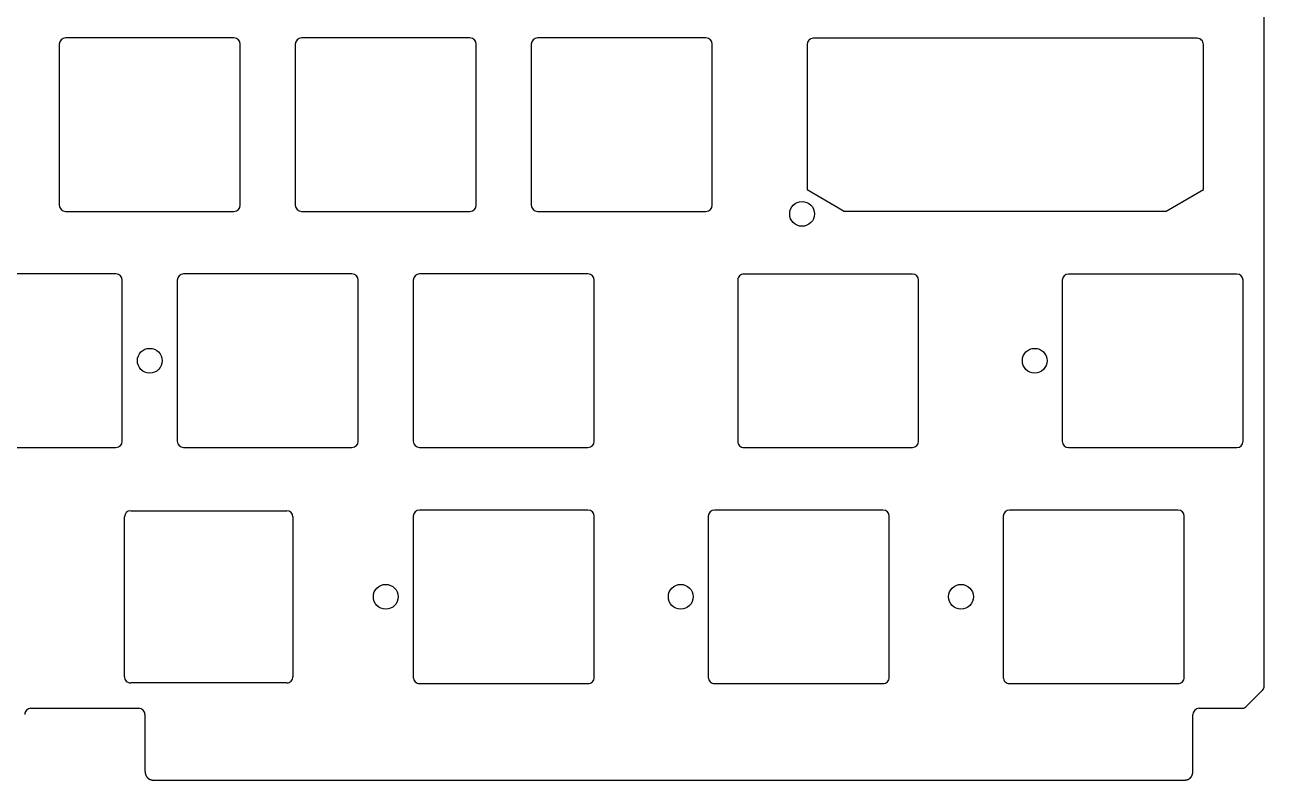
# Model space of a CAD drawing. Header units: millimetres. Extents: x -9 to 276, y -91 to 15.
# Drawn here: x 175.6 to 275.7, y -91 to -30 of the extents above; entities that cross this region are included whole.
import ezdxf

# ---------------------------------------------------------------- set-up
doc = ezdxf.new("R2010")
doc.units = ezdxf.units.MM
doc.layers.get('0').update_dxf_attribs({"linetype": 'CONTINUOUS'})
doc.layers.add('BLACK', color=7, linetype='CONTINUOUS')
doc.layers.add('Edge.Cuts', color=53, linetype='CONTINUOUS', true_color=0xc8a339)

msp = doc.modelspace()

# ---------------------------------------------------------------- linework, layer by layer
msp.add_lwpolyline([(238.79375, -31.625), (238.79375, -43.343), (241.79375, -45.075), (267.79375, -45.075), (270.79375, -43.343), (270.79375, -31.625, 0.4142135624), (270.29375, -31.125), (239.29375, -31.125, 0.4142123908)], format="xyb", close=True)
msp.add_circle((238.39375, -45.3), 1)
at = {"layer": 'BLACK', "linetype": 'Continuous'}
for p, q in [((233.20625, -50.652003), (233.20625, -63.652051)), ((247.306162, -50.152051), (233.70625, -50.152051)), ((247.80625, -63.651903), (247.80625, -50.644041)), ((259.397462, -50.652003), (259.397462, -63.652003)), ((273.497462, -50.152003), (259.897462, -50.152003)), ((273.997462, -63.652003), (273.997462, -50.652003)), ((233.706262, -64.152051), (247.312407, -64.152051)), ((259.897462, -64.152003), (273.497462, -64.152003))]:
    msp.add_line(p, q, dxfattribs=at)
at = {"layer": 'BLACK'}
msp.add_circle((257.175, -57.15), 1, dxfattribs=at)
for centre, radius, start, end in [((233.706162, -50.652003), 0.499912, 89.98991497, 180), ((247.306162, -50.652203), 0.500152, 0.9350487, 90), ((259.897462, -50.652003), 0.5, 90, 180), ((273.497462, -50.652003), 0.5, 0, 90), ((233.706262, -63.652103), 0.499948, 179.99404138, 270), ((247.306062, -63.651903), 0.500188, 270.7268293, 0), ((259.897462, -63.652003), 0.5, 180, 270), ((273.497462, -63.652003), 0.5, 270, 0)]:
    msp.add_arc(centre, radius, start, end, dxfattribs=at)
at = {"layer": 'Edge.Cuts', "linetype": 'CONTINUOUS'}
for p, q in [((275.7, -83.39289), (275.7, 7.192893)), ((178.4375, -31.6), (178.4375, -44.6)), ((192.5375, -31.1), (178.9375, -31.1)), ((193.0375, -44.6), (193.0375, -31.6)), ((197.4875, -31.6), (197.4875, -44.6)), ((211.5875, -31.1), (197.9875, -31.1)), ((212.0875, -44.6), (212.0875, -31.6)), ((216.5375, -31.6), (216.5375, -44.6)), ((230.6375, -31.1), (217.0375, -31.1)), ((231.1375, -44.6), (231.1375, -31.6)), ((178.9375, -45.1), (192.5375, -45.1)), ((197.9875, -45.1), (211.5875, -45.1)), ((217.0375, -45.1), (230.6375, -45.1)), ((183.0125, -50.15), (169.4125, -50.15)), ((183.5125, -63.65), (183.5125, -50.65)), ((187.9625, -50.65), (187.9625, -63.65)), ((202.0625, -50.15), (188.4625, -50.15)), ((202.5625, -63.65), (202.5625, -50.65)), ((207.0125, -50.65), (207.0125, -63.65)), ((221.1125, -50.15), (207.5125, -50.15)), ((221.6125, -63.65), (221.6125, -50.65)), ((169.4125, -64.15), (183.0125, -64.15)), ((188.4625, -64.15), (202.0625, -64.15)), ((207.5125, -64.15), (221.1125, -64.15)), ((274.246446, -85.05355), (275.553553, -83.746443)), ((275.553553, -83.746443), (275.555963, -83.744019)), ((275.555963, -83.744019), (275.558354, -83.741586)), ((275.558354, -83.741586), (275.560718, -83.739151)), ((275.560718, -83.739151), (275.563063, -83.736707)), ((275.563063, -83.736707), (275.565383, -83.734261)), ((275.565383, -83.734261), (275.567682, -83.731807)), ((275.567682, -83.731807), (275.569957, -83.72935)), ((275.569957, -83.72935), (275.572212, -83.726885)), ((275.572212, -83.726885), (275.574442, -83.724418)), ((275.574442, -83.724418), (275.576653, -83.721942)), ((275.576653, -83.721942), (275.57884, -83.719463)), ((275.57884, -83.719463), (275.581007, -83.716976)), ((275.581007, -83.716976), (275.58315, -83.714487)), ((275.58315, -83.714487), (275.585273, -83.711989)), ((275.585273, -83.711989), (275.587373, -83.709488)), ((275.587373, -83.709488), (275.589453, -83.706979)), ((275.589453, -83.706979), (275.591511, -83.704467)), ((275.591511, -83.704467), (275.593548, -83.701947)), ((275.593548, -83.701947), (275.595563, -83.699423)), ((275.595563, -83.699423), (275.597559, -83.696892)), ((275.597559, -83.696892), (275.599532, -83.694357)), ((275.599532, -83.694357), (275.601485, -83.691814)), ((275.601485, -83.691814), (275.603416, -83.689268)), ((275.603416, -83.689268), (275.605329, -83.686713)), ((275.605329, -83.686713), (275.607218, -83.684155)), ((275.607218, -83.684155), (275.609089, -83.681589)), ((275.609089, -83.681589), (275.610938, -83.679019)), ((275.610938, -83.679019), (275.612768, -83.676441)), ((275.612768, -83.676441), (275.614577, -83.67386)), ((275.614577, -83.67386), (275.616366, -83.67127)), ((275.616366, -83.67127), (275.618134, -83.668676)), ((275.618134, -83.668676), (275.619883, -83.666074)), ((275.619883, -83.666074), (275.621611, -83.663468)), ((275.621611, -83.663468), (275.62332, -83.660854)), ((275.62332, -83.660854), (275.625008, -83.658235)), ((275.625008, -83.658235), (275.626678, -83.655609)), ((275.626678, -83.655609), (275.628327, -83.652978)), ((275.628327, -83.652978), (275.629957, -83.650339)), ((275.629957, -83.650339), (275.631566, -83.647695)), ((275.631566, -83.647695), (275.633157, -83.645044)), ((275.633157, -83.645044), (275.634728, -83.642387)), ((275.634728, -83.642387), (275.63628, -83.639723)), ((275.63628, -83.639723), (275.637811, -83.637053)), ((275.637811, -83.637053), (275.639325, -83.634375)), ((275.639325, -83.634375), (275.640818, -83.631692)), ((275.640818, -83.631692), (275.642293, -83.629002)), ((275.642293, -83.629002), (275.643748, -83.626305)), ((275.643748, -83.626305), (275.645185, -83.623601)), ((275.645185, -83.623601), (275.646602, -83.620891)), ((275.646602, -83.620891), (275.648, -83.618173)), ((275.648, -83.618173), (275.649379, -83.61545)), ((275.649379, -83.61545), (275.65074, -83.612718)), ((275.65074, -83.612718), (275.652081, -83.60998)), ((275.652081, -83.60998), (275.653404, -83.607234)), ((275.653404, -83.607234), (275.654708, -83.604482)), ((275.654708, -83.604482), (275.655994, -83.601722)), ((275.655994, -83.601722), (275.65726, -83.598956)), ((275.65726, -83.598956), (275.658508, -83.596181)), ((275.658508, -83.596181), (275.659737, -83.5934)), ((275.659737, -83.5934), (275.660948, -83.590611)), ((275.660948, -83.590611), (275.66214, -83.587815)), ((275.66214, -83.587815), (275.663314, -83.585011)), ((275.663314, -83.585011), (275.665606, -83.57938)), ((275.665606, -83.57938), (275.667824, -83.573718)), ((275.667824, -83.573718), (275.669968, -83.568026)), ((275.669968, -83.568026), (275.672039, -83.562301)), ((275.672039, -83.562301), (275.674036, -83.556544)), ((275.674036, -83.556544), (275.67596, -83.550754)), ((275.67596, -83.550754), (275.677811, -83.54493)), ((275.677811, -83.54493), (275.679589, -83.539073)), ((275.679589, -83.539073), (275.681294, -83.533181)), ((275.681294, -83.533181), (275.682925, -83.527254)), ((275.682925, -83.527254), (275.684483, -83.521292)), ((275.684483, -83.521292), (275.685968, -83.515293)), ((275.685968, -83.515293), (275.68738, -83.509257)), ((275.68738, -83.509257), (275.688718, -83.503184)), ((275.688718, -83.503184), (275.689983, -83.497072)), ((275.689983, -83.497072), (275.691174, -83.490922)), ((275.691174, -83.490922), (275.692291, -83.484733)), ((275.692291, -83.484733), (275.693333, -83.478504)), ((275.693333, -83.478504), (275.694302, -83.472234)), ((275.694302, -83.472234), (275.695196, -83.465924)), ((275.695196, -83.465924), (275.696015, -83.459571)), ((275.696015, -83.459571), (275.696758, -83.453176)), ((275.696758, -83.453176), (275.697426, -83.446738)), ((275.697426, -83.446738), (275.698018, -83.440255)), ((275.698018, -83.440255), (275.698534, -83.433729)), ((275.698534, -83.433729), (275.698973, -83.427157)), ((275.698973, -83.427157), (275.699334, -83.42054)), ((275.699334, -83.42054), (275.699618, -83.413876)), ((275.699618, -83.413876), (275.699824, -83.407164)), ((275.699824, -83.407164), (275.699952, -83.400405)), ((275.699952, -83.400405), (275.7, -83.393597)), ((275.7, -83.393597), (275.7, -83.39289)), ((176.149852, -85.199997), (184.850852, -85.199997)), ((185.350852, -85.699997), (185.350852, -90.199997)), ((269.950556, -90.199997), (269.950556, -85.699997)), ((270.450556, -85.199997), (273.892893, -85.199997)), ((273.892893, -85.199997), (273.896312, -85.199987)), ((273.896312, -85.199987), (273.899722, -85.199957)), ((273.899722, -85.199957), (273.903116, -85.199907)), ((273.903116, -85.199907), (273.906502, -85.199837)), ((273.906502, -85.199837), (273.909871, -85.199748)), ((273.909871, -85.199748), (273.913233, -85.199639)), ((273.913233, -85.199639), (273.916578, -85.19951)), ((273.916578, -85.19951), (273.919916, -85.199361)), ((273.919916, -85.199361), (273.923238, -85.199194)), ((273.923238, -85.199194), (273.926552, -85.199006)), ((273.926552, -85.199006), (273.929851, -85.1988)), ((273.929851, -85.1988), (273.933141, -85.198573)), ((273.933141, -85.198573), (273.936417, -85.198328)), ((273.936417, -85.198328), (273.939685, -85.198064)), ((273.939685, -85.198064), (273.942938, -85.19778)), ((273.942938, -85.19778), (273.946183, -85.197477)), ((273.946183, -85.197477), (273.949414, -85.197155)), ((273.949414, -85.197155), (273.952637, -85.196814)), ((273.952637, -85.196814), (273.955846, -85.196455)), ((273.955846, -85.196455), (273.959047, -85.196076)), ((273.959047, -85.196076), (273.962235, -85.195678)), ((273.962235, -85.195678), (273.965414, -85.195262)), ((273.965414, -85.195262), (273.96858, -85.194827)), ((273.96858, -85.194827), (273.971738, -85.194373)), ((273.971738, -85.194373), (273.974884, -85.1939)), ((273.974884, -85.1939), (273.978021, -85.193408)), ((273.978021, -85.193408), (273.981146, -85.192899)), ((273.981146, -85.192899), (273.984262, -85.19237)), ((273.984262, -85.19237), (273.987367, -85.191823)), ((273.987367, -85.191823), (273.990463, -85.191257)), ((273.990463, -85.191257), (273.993547, -85.190673)), ((273.993547, -85.190673), (273.996624, -85.19007)), ((273.996624, -85.19007), (273.999689, -85.189449)), ((273.999689, -85.189449), (274.002746, -85.188809)), ((274.002746, -85.188809), (274.005791, -85.188151)), ((274.005791, -85.188151), (274.008829, -85.187475)), ((274.008829, -85.187475), (274.011855, -85.18678)), ((274.011855, -85.18678), (274.014873, -85.186067)), ((274.014873, -85.186067), (274.017881, -85.185335)), ((274.017881, -85.185335), (274.020881, -85.184585)), ((274.020881, -85.184585), (274.02387, -85.183817)), ((274.02387, -85.183817), (274.026851, -85.183031)), ((274.026851, -85.183031), (274.029822, -85.182226)), ((274.029822, -85.182226), (274.032786, -85.181403)), ((274.032786, -85.181403), (274.035739, -85.180562)), ((274.035739, -85.180562), (274.038684, -85.179702)), ((274.038684, -85.179702), (274.04162, -85.178824)), ((274.04162, -85.178824), (274.044548, -85.177928)), ((274.044548, -85.177928), (274.047466, -85.177014)), ((274.047466, -85.177014), (274.050376, -85.176081)), ((274.050376, -85.176081), (274.053278, -85.17513)), ((274.053278, -85.17513), (274.056171, -85.174161)), ((274.056171, -85.174161), (274.059056, -85.173173)), ((274.059056, -85.173173), (274.061933, -85.172167)), ((274.061933, -85.172167), (274.064801, -85.171143)), ((274.064801, -85.171143), (274.067661, -85.1701)), ((274.067661, -85.1701), (274.070513, -85.16904)), ((274.070513, -85.16904), (274.073357, -85.16796)), ((274.073357, -85.16796), (274.076193, -85.166863)), ((274.076193, -85.166863), (274.079022, -85.165747)), ((274.079022, -85.165747), (274.081842, -85.164612)), ((274.081842, -85.164612), (274.084655, -85.16346)), ((274.084655, -85.16346), (274.090257, -85.161099)), ((274.090257, -85.161099), (274.095828, -85.158664)), ((274.095828, -85.158664), (274.10137, -85.156154)), ((274.10137, -85.156154), (274.106882, -85.153571)), ((274.106882, -85.153571), (274.112365, -85.150912)), ((274.112365, -85.150912), (274.11782, -85.148179)), ((274.11782, -85.148179), (274.123247, -85.14537)), ((274.123247, -85.14537), (274.128645, -85.142485)), ((274.128645, -85.142485), (274.134017, -85.139524)), ((274.134017, -85.139524), (274.139362, -85.136487)), ((274.139362, -85.136487), (274.14468, -85.133372)), ((274.14468, -85.133372), (274.149972, -85.13018)), ((274.149972, -85.13018), (274.155238, -85.126911)), ((274.155238, -85.126911), (274.160479, -85.123563)), ((274.160479, -85.123563), (274.165694, -85.120135)), ((274.165694, -85.120135), (274.170885, -85.116629)), ((274.170885, -85.116629), (274.176051, -85.113042)), ((274.176051, -85.113042), (274.181193, -85.109375)), ((274.181193, -85.109375), (274.186311, -85.105626)), ((274.186311, -85.105626), (274.191406, -85.101796)), ((274.191406, -85.101796), (274.196477, -85.097883)), ((274.196477, -85.097883), (274.201525, -85.093887)), ((274.201525, -85.093887), (274.20655, -85.089806)), ((274.20655, -85.089806), (274.211552, -85.085641)), ((274.211552, -85.085641), (274.216531, -85.081391)), ((274.216531, -85.081391), (274.221489, -85.077054)), ((274.221489, -85.077054), (274.226424, -85.072631)), ((274.226424, -85.072631), (274.231337, -85.068119)), ((274.231337, -85.068119), (274.236228, -85.063519)), ((274.236228, -85.063519), (274.241098, -85.05883)), ((274.241098, -85.05883), (274.245945, -85.05405)), ((274.245945, -85.05405), (274.246446, -85.05355)), ((185.350852, -90.199997), (185.350862, -90.205644)), ((185.350862, -90.205644), (185.350892, -90.211271)), ((185.350892, -90.211271), (185.350942, -90.216858)), ((185.350942, -90.216858), (185.351011, -90.222425)), ((185.351011, -90.222425), (185.351101, -90.227953)), ((185.351101, -90.227953), (185.351209, -90.233461)), ((185.351209, -90.233461), (185.351338, -90.23893)), ((185.351338, -90.23893), (185.351485, -90.24438)), ((185.351485, -90.24438), (185.351652, -90.249791)), ((185.351652, -90.249791), (185.351838, -90.255183)), ((185.351838, -90.255183), (185.352043, -90.260537)), ((185.352043, -90.260537), (185.352267, -90.265871)), ((185.352267, -90.265871), (185.352509, -90.271168)), ((185.352509, -90.271168), (185.352771, -90.276446)), ((185.352771, -90.276446), (185.353051, -90.281686)), ((185.353051, -90.281686), (185.35335, -90.286907)), ((185.35335, -90.286907), (185.353667, -90.292092)), ((185.353667, -90.292092), (185.354003, -90.297257)), ((185.354003, -90.297257), (185.354356, -90.302386)), ((185.354356, -90.302386), (185.354728, -90.307497)), ((185.354728, -90.307497), (185.355118, -90.312571)), ((185.355118, -90.312571), (185.355526, -90.317627)), ((185.355526, -90.317627), (185.355952, -90.322647)), ((185.355952, -90.322647), (185.356396, -90.327648)), ((185.356396, -90.327648), (185.356857, -90.332615)), ((185.356857, -90.332615), (185.357337, -90.337563)), ((185.357337, -90.337563), (185.357833, -90.342476)), ((185.357833, -90.342476), (185.358347, -90.347371)), ((185.358347, -90.347371), (185.358878, -90.352232)), ((185.358878, -90.352232), (185.359427, -90.357074)), ((185.359427, -90.357074), (185.359993, -90.361882)), ((185.359993, -90.361882), (185.360576, -90.366673)), ((185.360576, -90.366673), (185.361175, -90.371429)), ((185.361175, -90.371429), (185.361793, -90.376168)), ((185.361793, -90.376168), (185.362426, -90.380874)), ((185.362426, -90.380874), (185.363077, -90.385562)), ((185.363077, -90.385562), (185.363744, -90.390217)), ((185.363744, -90.390217), (185.364428, -90.394854)), ((185.364428, -90.394854), (185.365128, -90.399459)), ((185.365128, -90.399459), (185.365846, -90.404047)), ((185.365846, -90.404047), (185.366578, -90.408602)), ((185.366578, -90.408602), (185.367329, -90.41314)), ((185.367329, -90.41314), (185.368094, -90.417647)), ((185.368094, -90.417647), (185.368876, -90.422136)), ((185.368876, -90.422136), (185.369674, -90.426593)), ((185.369674, -90.426593), (185.370489, -90.431034)), ((185.370489, -90.431034), (185.371318, -90.435444)), ((185.371318, -90.435444), (185.372165, -90.439836)), ((185.372165, -90.439836), (185.373026, -90.444198)), ((185.373026, -90.444198), (185.373904, -90.448543)), ((185.373904, -90.448543), (185.374796, -90.452858)), ((185.374796, -90.452858), (185.375706, -90.457157)), ((185.375706, -90.457157), (185.376629, -90.461425)), ((185.376629, -90.461425), (185.377569, -90.465676)), ((185.377569, -90.465676), (185.378524, -90.469899)), ((185.378524, -90.469899), (185.379495, -90.474104)), ((185.379495, -90.474104), (185.38048, -90.478281)), ((185.38048, -90.478281), (185.381482, -90.482441)), ((185.381482, -90.482441), (185.382497, -90.486572)), ((185.382497, -90.486572), (185.383529, -90.490687)), ((185.383529, -90.490687), (185.384574, -90.494774)), ((185.384574, -90.494774), (185.385636, -90.498844)), ((185.385636, -90.498844), (185.386712, -90.502886)), ((185.386712, -90.502886), (185.387803, -90.506913)), ((185.387803, -90.506913), (185.388908, -90.510911)), ((185.388908, -90.510911), (185.39003, -90.514894)), ((185.39003, -90.514894), (185.391164, -90.518849)), ((185.391164, -90.518849), (185.392315, -90.522788)), ((185.392315, -90.522788), (185.393478, -90.5267)), ((185.393478, -90.5267), (185.394658, -90.530597)), ((185.394658, -90.530597), (185.395851, -90.534467)), ((185.395851, -90.534467), (185.397059, -90.53832)), ((185.397059, -90.53832), (185.398281, -90.542148)), ((185.398281, -90.542148), (185.399518, -90.54596)), ((185.399518, -90.54596), (185.400769, -90.549747)), ((185.400769, -90.549747), (185.402035, -90.553517)), ((185.402035, -90.553517), (185.403313, -90.557262)), ((185.403313, -90.557262), (185.404608, -90.560992)), ((185.404608, -90.560992), (185.405914, -90.564696)), ((185.405914, -90.564696), (185.407237, -90.568385)), ((185.407237, -90.568385), (185.408572, -90.57205)), ((185.408572, -90.57205), (185.409923, -90.575698)), ((185.409923, -90.575698), (185.411286, -90.579323)), ((185.411286, -90.579323), (185.412664, -90.582931)), ((185.412664, -90.582931), (185.414055, -90.586516)), ((185.414055, -90.586516), (185.415461, -90.590086)), ((185.415461, -90.590086), (185.41688, -90.593632)), ((185.41688, -90.593632), (185.418314, -90.597162)), ((185.418314, -90.597162), (185.41976, -90.600669)), ((185.41976, -90.600669), (185.421221, -90.604161)), ((185.421221, -90.604161), (185.422695, -90.60763)), ((185.422695, -90.60763), (185.424184, -90.611084)), ((185.424184, -90.611084), (185.425684, -90.614515)), ((185.425684, -90.614515), (185.4272, -90.617931)), ((185.4272, -90.617931), (185.428728, -90.621325)), ((185.428728, -90.621325), (185.430272, -90.624703)), ((185.430272, -90.624703), (185.431827, -90.62806)), ((185.431827, -90.62806), (185.433397, -90.631402)), ((185.433397, -90.631402), (185.434979, -90.634721)), ((185.434979, -90.634721), (185.436576, -90.638026)), ((185.436576, -90.638026), (185.438185, -90.64131)), ((185.438185, -90.64131), (185.439809, -90.644579)), ((185.439809, -90.644579), (185.441445, -90.647826)), ((185.441445, -90.647826), (185.443096, -90.651059)), ((185.443096, -90.651059), (185.444759, -90.654271)), ((185.444759, -90.654271), (185.446437, -90.657468)), ((185.446437, -90.657468), (185.448126, -90.660645)), ((185.448126, -90.660645), (185.44983, -90.663807)), ((185.44983, -90.663807), (185.451547, -90.666949)), ((185.451547, -90.666949), (185.453277, -90.670076)), ((185.453277, -90.670076), (185.45502, -90.673184)), ((185.45502, -90.673184), (185.456778, -90.676276)), ((185.456778, -90.676276), (185.458547, -90.679349)), ((185.458547, -90.679349), (185.460331, -90.682408)), ((185.460331, -90.682408), (185.462127, -90.685447)), ((185.462127, -90.685447), (185.463938, -90.688472)), ((185.463938, -90.688472), (185.465761, -90.691478)), ((185.465761, -90.691478), (185.467598, -90.694469)), ((185.467598, -90.694469), (185.469447, -90.697441)), ((185.469447, -90.697441), (185.471311, -90.700399)), ((185.471311, -90.700399), (185.473187, -90.703339)), ((185.473187, -90.703339), (185.475077, -90.706264)), ((185.475077, -90.706264), (185.476979, -90.709171)), ((185.476979, -90.709171), (185.478896, -90.712063)), ((185.478896, -90.712063), (185.480825, -90.714938)), ((185.480825, -90.714938), (185.482769, -90.717798)), ((185.482769, -90.717798), (185.484724, -90.720641)), ((185.484724, -90.720641), (185.486694, -90.723469)), ((185.486694, -90.723469), (185.488677, -90.72628)), ((185.488677, -90.72628), (185.490673, -90.729076)), ((185.490673, -90.729076), (185.492682, -90.731856)), ((185.492682, -90.731856), (185.494706, -90.734621)), ((185.494706, -90.734621), (185.496741, -90.737369)), ((185.496741, -90.737369), (185.498792, -90.740103)), ((185.498792, -90.740103), (185.500854, -90.74282)), ((185.500854, -90.74282), (185.502931, -90.745523)), ((185.502931, -90.745523), (185.505021, -90.74821)), ((185.505021, -90.74821), (185.507125, -90.750882)), ((185.507125, -90.750882), (185.509241, -90.753539)), ((185.509241, -90.753539), (185.511372, -90.756181)), ((185.511372, -90.756181), (185.513516, -90.758807)), ((185.513516, -90.758807), (185.515673, -90.761418)), ((185.515673, -90.761418), (185.517844, -90.764015)), ((185.517844, -90.764015), (185.520029, -90.766596)), ((185.520029, -90.766596), (185.522227, -90.769163)), ((185.522227, -90.769163), (185.52444, -90.771715)), ((185.52444, -90.771715), (185.526665, -90.774252)), ((185.526665, -90.774252), (185.528905, -90.776775)), ((185.528905, -90.776775), (185.531158, -90.779282)), ((185.531158, -90.779282), (185.533425, -90.781776)), ((185.533425, -90.781776), (185.535705, -90.784254)), ((185.535705, -90.784254), (185.538, -90.786719)), ((185.538, -90.786719), (185.540309, -90.789168)), ((185.540309, -90.789168), (185.542631, -90.791604)), ((185.542631, -90.791604), (185.544968, -90.794025)), ((185.544968, -90.794025), (185.547318, -90.796432)), ((185.547318, -90.796432), (185.549682, -90.798824)), ((185.549682, -90.798824), (185.552061, -90.801203)), ((185.552061, -90.801203), (185.556861, -90.805917)), ((185.556861, -90.805917), (185.561717, -90.810575)), ((185.561717, -90.810575), (185.56663, -90.815176)), ((185.56663, -90.815176), (185.571601, -90.819723)), ((185.571601, -90.819723), (185.57663, -90.824213)), ((185.57663, -90.824213), (185.581718, -90.828649)), ((185.581718, -90.828649), (185.586864, -90.83303)), ((185.586864, -90.83303), (185.592069, -90.837356)), ((185.592069, -90.837356), (185.597334, -90.841627)), ((185.597334, -90.841627), (185.602659, -90.845844)), ((185.602659, -90.845844), (185.608045, -90.850007)), ((185.608045, -90.850007), (185.613492, -90.854117)), ((185.613492, -90.854117), (185.619001, -90.858172)), ((185.619001, -90.858172), (185.624571, -90.862174)), ((185.624571, -90.862174), (185.630204, -90.866122)), ((185.630204, -90.866122), (185.635901, -90.870017)), ((185.635901, -90.870017), (185.641661, -90.873859)), ((185.641661, -90.873859), (185.647486, -90.877647)), ((185.647486, -90.877647), (185.653375, -90.881382)), ((185.653375, -90.881382), (185.659331, -90.885063)), ((185.659331, -90.885063), (185.665352, -90.888692)), ((185.665352, -90.888692), (185.67144, -90.892267)), ((185.67144, -90.892267), (185.677596, -90.895789)), ((185.677596, -90.895789), (185.68382, -90.899258)), ((185.68382, -90.899258), (185.690112, -90.902674)), ((185.690112, -90.902674), (185.696474, -90.906036)), ((185.696474, -90.906036), (185.702906, -90.909345)), ((185.702906, -90.909345), (185.709409, -90.9126)), ((185.709409, -90.9126), (185.715984, -90.915801)), ((185.715984, -90.915801), (185.722631, -90.918948)), ((185.722631, -90.918948), (185.72935, -90.922042)), ((185.72935, -90.922042), (185.736144, -90.925081)), ((185.736144, -90.925081), (185.743012, -90.928066)), ((185.743012, -90.928066), (185.749956, -90.930996)), ((185.749956, -90.930996), (185.756976, -90.933871)), ((185.756976, -90.933871), (185.764072, -90.936692)), ((185.764072, -90.936692), (185.771246, -90.939457)), ((185.771246, -90.939457), (185.778499, -90.942166)), ((185.778499, -90.942166), (185.785831, -90.94482)), ((185.785831, -90.94482), (185.793243, -90.947417)), ((185.793243, -90.947417), (185.800736, -90.949958)), ((185.800736, -90.949958), (185.808311, -90.952443)), ((185.808311, -90.952443), (185.815969, -90.954869)), ((185.815969, -90.954869), (185.82371, -90.957239)), ((185.82371, -90.957239), (185.831536, -90.95955)), ((185.831536, -90.95955), (185.839447, -90.961803)), ((185.839447, -90.961803), (185.847444, -90.963998)), ((185.847444, -90.963998), (185.855528, -90.966133)), ((185.855528, -90.966133), (185.8637, -90.968209)), ((185.8637, -90.968209), (185.871962, -90.970224)), ((185.871962, -90.970224), (185.880313, -90.972179)), ((185.880313, -90.972179), (185.888755, -90.974073)), ((185.888755, -90.974073), (185.897289, -90.975906)), ((185.897289, -90.975906), (185.905915, -90.977676)), ((185.905915, -90.977676), (185.914635, -90.979384)), ((185.914635, -90.979384), (185.92345, -90.981029)), ((185.92345, -90.981029), (185.93236, -90.98261)), ((185.93236, -90.98261), (185.941367, -90.984127)), ((185.941367, -90.984127), (185.950471, -90.985579)), ((185.950471, -90.985579), (185.959674, -90.986965)), ((185.959674, -90.986965), (185.968977, -90.988286)), ((185.968977, -90.988286), (185.97838, -90.98954)), ((185.97838, -90.98954), (185.987885, -90.990726)), ((185.987885, -90.990726), (185.997492, -90.991845)), ((185.997492, -90.991845), (186.007204, -90.992895)), ((186.007204, -90.992895), (186.017019, -90.993876)), ((186.017019, -90.993876), (186.026941, -90.994787)), ((186.026941, -90.994787), (186.036969, -90.995627)), ((186.036969, -90.995627), (186.047105, -90.996396)), ((186.047105, -90.996396), (186.05735, -90.997093)), ((186.05735, -90.997093), (186.067705, -90.997716)), ((186.067705, -90.997716), (186.078171, -90.998267)), ((186.078171, -90.998267), (186.088749, -90.998743)), ((186.088749, -90.998743), (186.099441, -90.999143)), ((186.099441, -90.999143), (186.110246, -90.999468)), ((186.110246, -90.999468), (186.121167, -90.999716)), ((186.121167, -90.999716), (186.132205, -90.999887)), ((186.132205, -90.999887), (186.14336, -90.999979)), ((186.14336, -90.999979), (186.150852, -90.999997)), ((186.150852, -90.999997), (269.150556, -90.999997)), ((269.150556, -90.999997), (269.156203, -90.999987)), ((269.156203, -90.999987), (269.16183, -90.999957)), ((269.16183, -90.999957), (269.167417, -90.999907)), ((269.167417, -90.999907), (269.172984, -90.999838)), ((269.172984, -90.999838), (269.178512, -90.999748)), ((269.178512, -90.999748), (269.18402, -90.99964)), ((269.18402, -90.99964), (269.189489, -90.999511)), ((269.189489, -90.999511), (269.194939, -90.999364)), ((269.194939, -90.999364), (269.20035, -90.999197)), ((269.20035, -90.999197), (269.205742, -90.999011)), ((269.205742, -90.999011), (269.211096, -90.998806)), ((269.211096, -90.998806), (269.21643, -90.998582)), ((269.21643, -90.998582), (269.221727, -90.99834)), ((269.221727, -90.99834), (269.227005, -90.998078)), ((269.227005, -90.998078), (269.232245, -90.997798)), ((269.232245, -90.997798), (269.237466, -90.997499)), ((269.237466, -90.997499), (269.242651, -90.997182)), ((269.242651, -90.997182), (269.247816, -90.996846)), ((269.247816, -90.996846), (269.252945, -90.996493)), ((269.252945, -90.996493), (269.258056, -90.996121)), ((269.258056, -90.996121), (269.26313, -90.995731)), ((269.26313, -90.995731), (269.268186, -90.995323)), ((269.268186, -90.995323), (269.273206, -90.994897)), ((269.273206, -90.994897), (269.278207, -90.994453)), ((269.278207, -90.994453), (269.283174, -90.993992)), ((269.283174, -90.993992), (269.288122, -90.993512)), ((269.288122, -90.993512), (269.293035, -90.993016)), ((269.293035, -90.993016), (269.29793, -90.992502)), ((269.29793, -90.992502), (269.30279, -90.991971)), ((269.30279, -90.991971), (269.307633, -90.991422)), ((269.307633, -90.991422), (269.312441, -90.990856)), ((269.312441, -90.990856), (269.317232, -90.990273)), ((269.317232, -90.990273), (269.321988, -90.989674)), ((269.321988, -90.989674), (269.326727, -90.989056)), ((269.326727, -90.989056), (269.331433, -90.988423)), ((269.331433, -90.988423), (269.336121, -90.987772)), ((269.336121, -90.987772), (269.340776, -90.987105)), ((269.340776, -90.987105), (269.345413, -90.986421)), ((269.345413, -90.986421), (269.350018, -90.985721)), ((269.350018, -90.985721), (269.354606, -90.985003)), ((269.354606, -90.985003), (269.359161, -90.984271)), ((269.359161, -90.984271), (269.363699, -90.98352)), ((269.363699, -90.98352), (269.368206, -90.982755)), ((269.368206, -90.982755), (269.372695, -90.981973)), ((269.372695, -90.981973), (269.377152, -90.981175)), ((269.377152, -90.981175), (269.381593, -90.98036)), ((269.381593, -90.98036), (269.386003, -90.979531)), ((269.386003, -90.979531), (269.390395, -90.978684)), ((269.390395, -90.978684), (269.394757, -90.977823)), ((269.394757, -90.977823), (269.399102, -90.976945)), ((269.399102, -90.976945), (269.403417, -90.976053)), ((269.403417, -90.976053), (269.407715, -90.975143)), ((269.407715, -90.975143), (269.411984, -90.97422)), ((269.411984, -90.97422), (269.416235, -90.97328)), ((269.416235, -90.97328), (269.420458, -90.972325)), ((269.420458, -90.972325), (269.424663, -90.971354)), ((269.424663, -90.971354), (269.42884, -90.970369)), ((269.42884, -90.970369), (269.433, -90.969367)), ((269.433, -90.969367), (269.437131, -90.968352)), ((269.437131, -90.968352), (269.441246, -90.96732)), ((269.441246, -90.96732), (269.445333, -90.966275)), ((269.445333, -90.966275), (269.449403, -90.965213)), ((269.449403, -90.965213), (269.453445, -90.964137)), ((269.453445, -90.964137), (269.457472, -90.963046)), ((269.457472, -90.963046), (269.46147, -90.961941)), ((269.46147, -90.961941), (269.465453, -90.960819)), ((269.465453, -90.960819), (269.469408, -90.959685)), ((269.469408, -90.959685), (269.473347, -90.958534)), ((269.473347, -90.958534), (269.477259, -90.957371)), ((269.477259, -90.957371), (269.481156, -90.956191)), ((269.481156, -90.956191), (269.485026, -90.954998)), ((269.485026, -90.954998), (269.488879, -90.95379)), ((269.488879, -90.95379), (269.492707, -90.952568)), ((269.492707, -90.952568), (269.496519, -90.951331)), ((269.496519, -90.951331), (269.500306, -90.95008)), ((269.500306, -90.95008), (269.504076, -90.948814)), ((269.504076, -90.948814), (269.507821, -90.947536)), ((269.507821, -90.947536), (269.511551, -90.946241)), ((269.511551, -90.946241), (269.515255, -90.944935)), ((269.515255, -90.944935), (269.518944, -90.943612)), ((269.518944, -90.943612), (269.522609, -90.942277)), ((269.522609, -90.942277), (269.526257, -90.940926)), ((269.526257, -90.940926), (269.529882, -90.939563)), ((269.529882, -90.939563), (269.53349, -90.938185)), ((269.53349, -90.938185), (269.537075, -90.936794)), ((269.537075, -90.936794), (269.540645, -90.935388)), ((269.540645, -90.935388), (269.544191, -90.933969)), ((269.544191, -90.933969), (269.547721, -90.932535)), ((269.547721, -90.932535), (269.551228, -90.931089)), ((269.551228, -90.931089), (269.55472, -90.929628)), ((269.55472, -90.929628), (269.558189, -90.928154)), ((269.558189, -90.928154), (269.561643, -90.926665)), ((269.561643, -90.926665), (269.565074, -90.925165)), ((269.565074, -90.925165), (269.56849, -90.923649)), ((269.56849, -90.923649), (269.571884, -90.922121)), ((269.571884, -90.922121), (269.575262, -90.920577)), ((269.575262, -90.920577), (269.578619, -90.919022)), ((269.578619, -90.919022), (269.581961, -90.917452)), ((269.581961, -90.917452), (269.58528, -90.91587)), ((269.58528, -90.91587), (269.588585, -90.914273)), ((269.588585, -90.914273), (269.591869, -90.912664)), ((269.591869, -90.912664), (269.595138, -90.91104)), ((269.595138, -90.91104), (269.598385, -90.909404)), ((269.598385, -90.909404), (269.601618, -90.907753)), ((269.601618, -90.907753), (269.60483, -90.90609)), ((269.60483, -90.90609), (269.608027, -90.904412)), ((269.608027, -90.904412), (269.611204, -90.902723)), ((269.611204, -90.902723), (269.614366, -90.901019)), ((269.614366, -90.901019), (269.617508, -90.899302)), ((269.617508, -90.899302), (269.620635, -90.897572)), ((269.620635, -90.897572), (269.623743, -90.895829)), ((269.623743, -90.895829), (269.626835, -90.894071)), ((269.626835, -90.894071), (269.629908, -90.892302)), ((269.629908, -90.892302), (269.632967, -90.890518)), ((269.632967, -90.890518), (269.636006, -90.888722)), ((269.636006, -90.888722), (269.639031, -90.886911)), ((269.639031, -90.886911), (269.642037, -90.885088)), ((269.642037, -90.885088), (269.645028, -90.883251)), ((269.645028, -90.883251), (269.648, -90.881402)), ((269.648, -90.881402), (269.650958, -90.879538)), ((269.650958, -90.879538), (269.653898, -90.877662)), ((269.653898, -90.877662), (269.656823, -90.875772)), ((269.656823, -90.875772), (269.65973, -90.87387)), ((269.65973, -90.87387), (269.662622, -90.871953)), ((269.662622, -90.871953), (269.665497, -90.870024)), ((269.665497, -90.870024), (269.668357, -90.86808)), ((269.668357, -90.86808), (269.6712, -90.866125)), ((269.6712, -90.866125), (269.674028, -90.864155)), ((269.674028, -90.864155), (269.676839, -90.862172)), ((269.676839, -90.862172), (269.679635, -90.860176)), ((269.679635, -90.860176), (269.682415, -90.858167)), ((269.682415, -90.858167), (269.68518, -90.856143)), ((269.68518, -90.856143), (269.687928, -90.854108)), ((269.687928, -90.854108), (269.690662, -90.852057)), ((269.690662, -90.852057), (269.693379, -90.849995)), ((269.693379, -90.849995), (269.696082, -90.847918)), ((269.696082, -90.847918), (269.698769, -90.845828)), ((269.698769, -90.845828), (269.701441, -90.843724)), ((269.701441, -90.843724), (269.704098, -90.841608)), ((269.704098, -90.841608), (269.70674, -90.839477)), ((269.70674, -90.839477), (269.709366, -90.837333)), ((269.709366, -90.837333), (269.711977, -90.835176)), ((269.711977, -90.835176), (269.714574, -90.833005)), ((269.714574, -90.833005), (269.717155, -90.83082)), ((269.717155, -90.83082), (269.719722, -90.828622)), ((269.719722, -90.828622), (269.722274, -90.826409)), ((269.722274, -90.826409), (269.724811, -90.824184)), ((269.724811, -90.824184), (269.727334, -90.821944)), ((269.727334, -90.821944), (269.729841, -90.819691)), ((269.729841, -90.819691), (269.732335, -90.817424)), ((269.732335, -90.817424), (269.734813, -90.815144)), ((269.734813, -90.815144), (269.737278, -90.812849)), ((269.737278, -90.812849), (269.739727, -90.81054)), ((269.739727, -90.81054), (269.742163, -90.808218)), ((269.742163, -90.808218), (269.744584, -90.805881)), ((269.744584, -90.805881), (269.746991, -90.803531)), ((269.746991, -90.803531), (269.749383, -90.801167)), ((269.749383, -90.801167), (269.751762, -90.798788)), ((269.751762, -90.798788), (269.756476, -90.793988)), ((269.756476, -90.793988), (269.761134, -90.789132)), ((269.761134, -90.789132), (269.765735, -90.784219)), ((269.765735, -90.784219), (269.770282, -90.779248)), ((269.770282, -90.779248), (269.774772, -90.774219)), ((269.774772, -90.774219), (269.779208, -90.769131)), ((269.779208, -90.769131), (269.783589, -90.763985)), ((269.783589, -90.763985), (269.787915, -90.75878)), ((269.787915, -90.75878), (269.792186, -90.753515)), ((269.792186, -90.753515), (269.796403, -90.74819)), ((269.796403, -90.74819), (269.800566, -90.742804)), ((269.800566, -90.742804), (269.804676, -90.737357)), ((269.804676, -90.737357), (269.808731, -90.731849)), ((269.808731, -90.731849), (269.812733, -90.726278)), ((269.812733, -90.726278), (269.816681, -90.720645)), ((269.816681, -90.720645), (269.820576, -90.714948)), ((269.820576, -90.714948), (269.824418, -90.709188)), ((269.824418, -90.709188), (269.828206, -90.703363)), ((269.828206, -90.703363), (269.831941, -90.697474)), ((269.831941, -90.697474), (269.835622, -90.691518)), ((269.835622, -90.691518), (269.839251, -90.685497)), ((269.839251, -90.685497), (269.842826, -90.679409)), ((269.842826, -90.679409), (269.846348, -90.673253)), ((269.846348, -90.673253), (269.849817, -90.667029)), ((269.849817, -90.667029), (269.853233, -90.660737)), ((269.853233, -90.660737), (269.856595, -90.654375)), ((269.856595, -90.654375), (269.859904, -90.647943)), ((269.859904, -90.647943), (269.863159, -90.64144)), ((269.863159, -90.64144), (269.86636, -90.634865)), ((269.86636, -90.634865), (269.869507, -90.628218)), ((269.869507, -90.628218), (269.872601, -90.621499)), ((269.872601, -90.621499), (269.87564, -90.614705)), ((269.87564, -90.614705), (269.878625, -90.607837)), ((269.878625, -90.607837), (269.881555, -90.600893)), ((269.881555, -90.600893), (269.88443, -90.593873)), ((269.88443, -90.593873), (269.887251, -90.586777)), ((269.887251, -90.586777), (269.890016, -90.579603)), ((269.890016, -90.579603), (269.892725, -90.57235)), ((269.892725, -90.57235), (269.895379, -90.565018)), ((269.895379, -90.565018), (269.897976, -90.557606)), ((269.897976, -90.557606), (269.900517, -90.550113)), ((269.900517, -90.550113), (269.903002, -90.542538)), ((269.903002, -90.542538), (269.905428, -90.53488)), ((269.905428, -90.53488), (269.907798, -90.527139)), ((269.907798, -90.527139), (269.910109, -90.519313)), ((269.910109, -90.519313), (269.912362, -90.511402)), ((269.912362, -90.511402), (269.914557, -90.503405)), ((269.914557, -90.503405), (269.916692, -90.495321)), ((269.916692, -90.495321), (269.918768, -90.487149)), ((269.918768, -90.487149), (269.920783, -90.478887)), ((269.920783, -90.478887), (269.922738, -90.470536)), ((269.922738, -90.470536), (269.924632, -90.462094)), ((269.924632, -90.462094), (269.926465, -90.45356)), ((269.926465, -90.45356), (269.928235, -90.444934)), ((269.928235, -90.444934), (269.929943, -90.436214)), ((269.929943, -90.436214), (269.931588, -90.427399)), ((269.931588, -90.427399), (269.933169, -90.418489)), ((269.933169, -90.418489), (269.934686, -90.409482)), ((269.934686, -90.409482), (269.936138, -90.400378)), ((269.936138, -90.400378), (269.937524, -90.391175)), ((269.937524, -90.391175), (269.938845, -90.381872)), ((269.938845, -90.381872), (269.940099, -90.372469)), ((269.940099, -90.372469), (269.941285, -90.362964)), ((269.941285, -90.362964), (269.942404, -90.353357)), ((269.942404, -90.353357), (269.943454, -90.343646)), ((269.943454, -90.343646), (269.944435, -90.33383)), ((269.944435, -90.33383), (269.945346, -90.323908)), ((269.945346, -90.323908), (269.946186, -90.31388)), ((269.946186, -90.31388), (269.946955, -90.303744)), ((269.946955, -90.303744), (269.947652, -90.293499)), ((269.947652, -90.293499), (269.948275, -90.283144)), ((269.948275, -90.283144), (269.948826, -90.272678)), ((269.948826, -90.272678), (269.949302, -90.2621)), ((269.949302, -90.2621), (269.949702, -90.251408)), ((269.949702, -90.251408), (269.950027, -90.240603)), ((269.950027, -90.240603), (269.950275, -90.229682)), ((269.950275, -90.229682), (269.950446, -90.218644)), ((269.950446, -90.218644), (269.950538, -90.207489)), ((269.950538, -90.207489), (269.950556, -90.199997))]:
    msp.add_line(p, q, dxfattribs=at)
at = {"layer": 'Edge.Cuts', "linetype": 'Continuous'}
for p, q in [((183.7, -82.65), (183.7, -69.75)), ((184.2, -69.25), (196.8, -69.25)), ((197.3, -69.75), (197.3, -82.65)), ((207.0125, -69.7), (207.0125, -82.7)), ((221.1125, -69.2), (207.5125, -69.2)), ((221.6125, -82.7), (221.6125, -69.7)), ((230.825, -69.7), (230.825, -82.7)), ((244.925, -69.2), (231.325, -69.2)), ((245.425, -82.7), (245.425, -69.7)), ((254.6375, -69.7), (254.6375, -82.7)), ((268.7375, -69.2), (255.1375, -69.2)), ((269.2375, -82.7), (269.2375, -69.7)), ((196.8, -83.15), (184.2, -83.15)), ((207.5125, -83.2), (221.1125, -83.2)), ((231.325, -83.2), (244.925, -83.2)), ((255.1375, -83.2), (268.7375, -83.2))]:
    msp.add_line(p, q, dxfattribs=at)
at = {"layer": 'Edge.Cuts'}
for centre in [(185.7375, -57.15), (204.7875, -76.2), (228.6, -76.2), (251.221875, -76.2)]:
    msp.add_circle(centre, 1, dxfattribs=at)
for centre, radius, start, end in [((178.9375, -31.6), 0.5, 90, 180), ((192.5375, -31.6), 0.5, 0, 90), ((197.9875, -31.6), 0.5, 90, 180), ((211.5875, -31.6), 0.5, 0, 90), ((217.0375, -31.6), 0.5, 90, 180), ((230.6375, -31.6), 0.5, 0, 90), ((178.9375, -44.6), 0.5, -180, -90), ((192.5375, -44.6), 0.5, -90, 0), ((197.9875, -44.6), 0.5, -180, -90), ((211.5875, -44.6), 0.5, -90, 0), ((217.0375, -44.6), 0.5, -180, -90), ((230.6375, -44.6), 0.5, -90, 0), ((183.0125, -50.65), 0.5, 0, 90), ((188.4625, -50.65), 0.5, 90, 180), ((202.0625, -50.65), 0.5, 0, 90), ((207.5125, -50.65), 0.5, 90, 180), ((221.1125, -50.65), 0.5, 0, 90), ((183.0125, -63.65), 0.5, -90, 0), ((188.4625, -63.65), 0.5, -180, -90), ((202.0625, -63.65), 0.5, -90, 0), ((207.5125, -63.65), 0.5, -180, -90), ((221.1125, -63.65), 0.5, -90, 0), ((184.200022, -69.750041), 0.500022, 90.00252081, 179.99530195), ((196.800022, -69.750041), 0.500041, 0.00469846, 90.00252081), ((207.512522, -69.700041), 0.500022, 90.00252081, 179.99530195), ((221.112522, -69.700041), 0.500041, 0.00469846, 90.00252081), ((231.325022, -69.700041), 0.500022, 90.00252081, 179.99530195), ((244.925022, -69.700041), 0.500041, 0.00469846, 90.00252081), ((255.137522, -69.700041), 0.500022, 90.00252081, 179.99530195), ((268.737522, -69.700041), 0.500041, 0.00469846, 90.00252081), ((184.200022, -82.650041), 0.499959, 179.99530195, 269.99747878), ((196.800022, -82.650041), 0.499978, 269.99747878, 0.00469846), ((207.512522, -82.700041), 0.499959, 179.99530195, 269.99747878), ((221.112522, -82.700041), 0.499978, 269.99747878, 0.00469846), ((231.325022, -82.700041), 0.499959, 179.99530195, 269.99747878), ((244.925022, -82.700041), 0.499978, 269.99747878, 0.00469846), ((255.137522, -82.700041), 0.499959, 179.99530195, 269.99747878), ((268.737522, -82.700041), 0.499978, 269.99747878, 0.00469846), ((176.1498, -85.7), 0.499948, 89.99404055, 179.99965619), ((184.8509, -85.7), 0.500003, 0.0003438, 90.00550036), ((270.4505, -85.7), 0.499944, 89.99358208, 179.99965619)]:
    msp.add_arc(centre, radius, start, end, dxfattribs=at)

doc.saveas('drawing.dxf')
